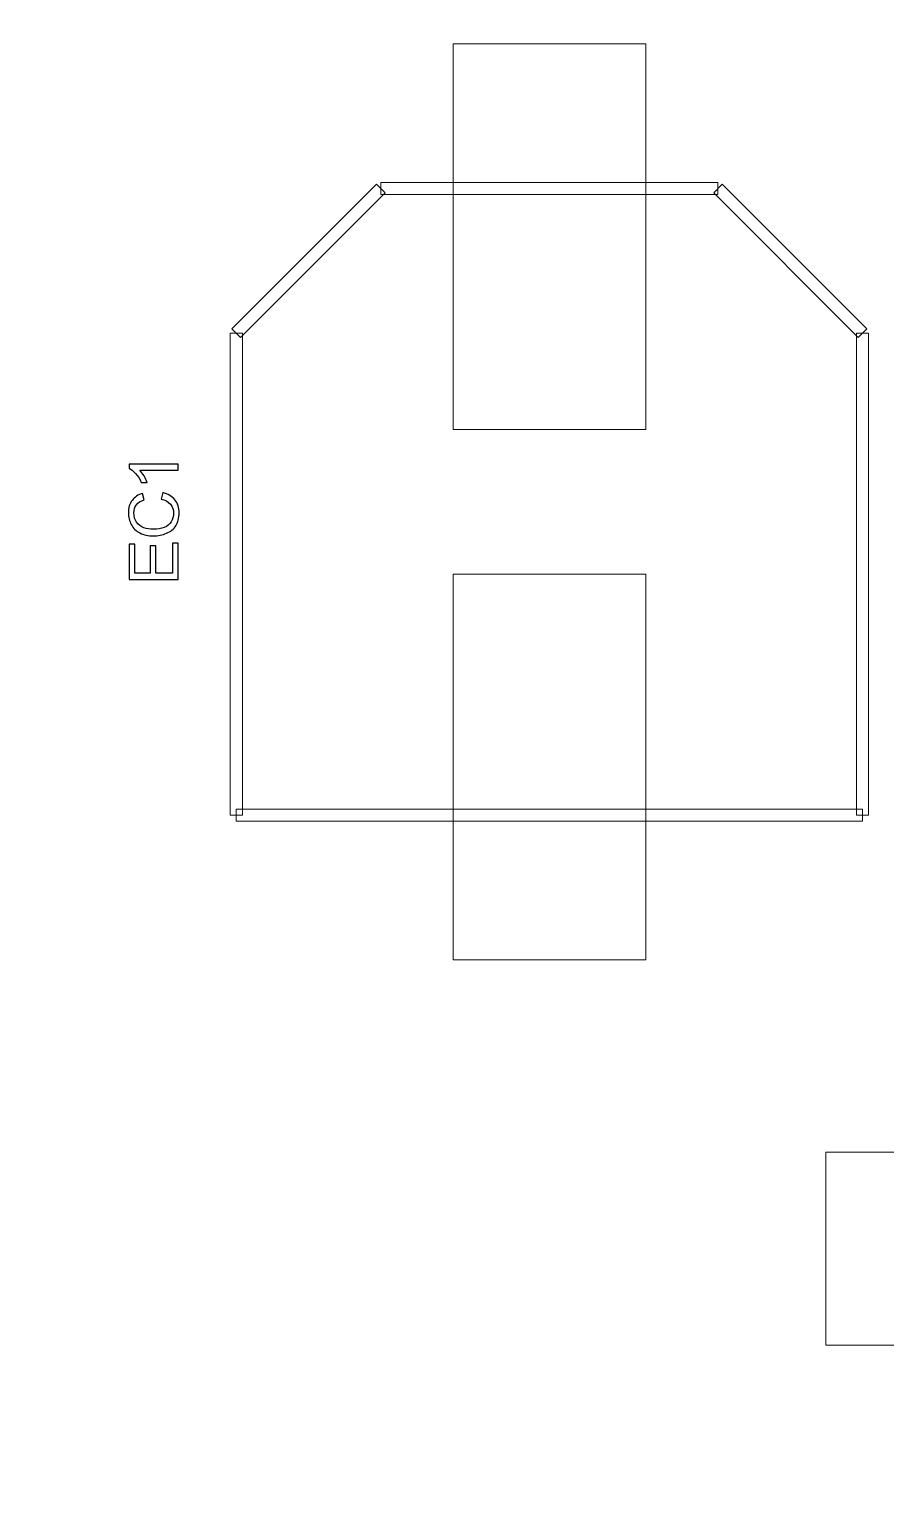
# Model space of a CAD drawing. Header units: millimetres. Extents: x -69 to 39, y -9 to 54.
# Drawn here: x -49.9 to -41.01, y 25.98 to 41.16 of the extents above; entities that cross this region are included whole.
import ezdxf

# ---------------------------------------------------------------- set-up
doc = ezdxf.new("R2010")
doc.units = ezdxf.units.MM
doc.header["$MEASUREMENT"] = 0
for name, color, linetype in [('BG_OUTLINE', 7, 'Continuous'), ('PG_SILKSCREEN_TOP', 7, 'Continuous'), ('PIN_TOP', 7, 'Continuous'), ('RD_SILKSCREEN_TOP', 7, 'Continuous')]:
    doc.layers.add(name, color=color, linetype=linetype)

msp = doc.modelspace()

# ---------------------------------------------------------------- linework, layer by layer
at = {"layer": 'BG_OUTLINE', "color": 176, "lineweight": 9}
msp.add_open_spline([(22.1252, -9.4051), (22.1252, -9.4051), (-56.3279, -9.4051), (-56.3279, -9.4051), (-56.3279, -9.4051), (-56.3279, -9.4051), (-56.3279, 41.6488), (-56.3279, 41.6488), (-56.3279, 41.6488), (-56.3279, 41.6488), (22.3259, 41.6488), (22.3259, 41.6488), (22.3259, 41.6488), (22.9318, 41.6492), (23.513, 41.4088), (23.9418, 40.9807), (23.9418, 40.9807), (24.3705, 40.5525), (24.6115, 39.9687), (24.6119, 39.3628), (24.6119, 39.3628), (24.6119, 39.3628), (24.6119, -7.1191), (24.6119, -7.1191), (24.6119, -7.1191), (24.6123, -7.725), (24.372, -8.3063), (23.9438, -8.735), (23.9438, -8.735), (23.5156, -9.1637), (22.9318, -9.4047), (22.3259, -9.4051), (22.3259, -9.4051), (22.3259, -9.4051), (22.1252, -9.4051), (22.1252, -9.4051)], degree=3, knots=[0, 0, 0, 0, 0.1111111, 0.1111111, 0.1111111, 0.1111111, 0.2222222, 0.2222222, 0.2222222, 0.2222222, 0.3333333, 0.3333333, 0.3333333, 0.3333333, 0.4444444, 0.4444444, 0.4444444, 0.4444444, 0.5555556, 0.5555556, 0.5555556, 0.5555556, 0.6666667, 0.6666667, 0.6666667, 0.6666667, 0.7777778, 0.7777778, 0.7777778, 0.7777778, 0.8888889, 0.8888889, 0.8888889, 0.8888889, 1, 1, 1, 1], dxfattribs=at)
at = {"layer": 'PG_SILKSCREEN_TOP', "lineweight": 9}
for points in [[(-47.7064, 37.9666), (-47.7064, 37.9666), (-47.7962, 38.0564), (-47.7962, 38.0564), (-47.7962, 38.0564), (-47.7962, 38.0564), (-46.2964, 39.5563), (-46.2964, 39.5563), (-46.2964, 39.5563), (-46.2964, 39.5563), (-46.2065, 39.4665), (-46.2065, 39.4665), (-46.2065, 39.4665), (-46.2065, 39.4665), (-47.7064, 37.9666), (-47.7064, 37.9666)], [(-46.2515, 39.4479), (-46.2515, 39.4479), (-46.2515, 39.5749), (-46.2515, 39.5749), (-46.2515, 39.5749), (-46.2515, 39.5749), (-42.7513, 39.5749), (-42.7513, 39.5749), (-42.7513, 39.5749), (-42.7513, 39.5749), (-42.7513, 39.4479), (-42.7513, 39.4479), (-42.7513, 39.4479), (-42.7513, 39.4479), (-46.2515, 39.4479), (-46.2515, 39.4479)], [(-42.7962, 39.4665), (-42.7962, 39.4665), (-42.7064, 39.5563), (-42.7064, 39.5563), (-42.7064, 39.5563), (-42.7064, 39.5563), (-41.2066, 38.0564), (-41.2066, 38.0564), (-41.2066, 38.0564), (-41.2066, 38.0564), (-41.2964, 37.9666), (-41.2964, 37.9666), (-41.2964, 37.9666), (-41.2964, 37.9666), (-42.7962, 39.4665), (-42.7962, 39.4665)], [(-47.6878, 33.0115), (-47.6878, 33.0115), (-47.8148, 33.0115), (-47.8148, 33.0115), (-47.8148, 33.0115), (-47.8148, 33.0115), (-47.8148, 38.0115), (-47.8148, 38.0115), (-47.8148, 38.0115), (-47.8148, 38.0115), (-47.6878, 38.0115), (-47.6878, 38.0115), (-47.6878, 38.0115), (-47.6878, 38.0115), (-47.6878, 33.0115), (-47.6878, 33.0115)], [(-41.315, 38.0115), (-41.315, 38.0115), (-41.188, 38.0115), (-41.188, 38.0115), (-41.188, 38.0115), (-41.188, 38.0115), (-41.188, 33.0115), (-41.188, 33.0115), (-41.188, 33.0115), (-41.188, 33.0115), (-41.315, 33.0115), (-41.315, 33.0115), (-41.315, 33.0115), (-41.315, 33.0115), (-41.315, 38.0115), (-41.315, 38.0115)], [(-41.2515, 33.075), (-41.2515, 33.075), (-41.2515, 32.948), (-41.2515, 32.948), (-41.2515, 32.948), (-41.2515, 32.948), (-47.7513, 32.948), (-47.7513, 32.948), (-47.7513, 32.948), (-47.7513, 32.948), (-47.7513, 33.075), (-47.7513, 33.075), (-47.7513, 33.075), (-47.7513, 33.075), (-41.2515, 33.075), (-41.2515, 33.075)]]:
    msp.add_open_spline(points, degree=3, knots=[0, 0, 0, 0, 0.25, 0.25, 0.25, 0.25, 0.5, 0.5, 0.5, 0.5, 0.75, 0.75, 0.75, 0.75, 1, 1, 1, 1], dxfattribs=at)
at = {"layer": 'PIN_TOP', "color": 8, "lineweight": 9}
for points in [[(-45.5014, 41.0115), (-45.5014, 41.0115), (-43.5014, 41.0115), (-43.5014, 41.0115), (-43.5014, 41.0115), (-43.5014, 41.0115), (-43.5014, 37.0115), (-43.5014, 37.0115), (-43.5014, 37.0115), (-43.5014, 37.0115), (-45.5014, 37.0115), (-45.5014, 37.0115), (-45.5014, 37.0115), (-45.5014, 37.0115), (-45.5014, 41.0115), (-45.5014, 41.0115)], [(-45.5014, 35.5114), (-45.5014, 35.5114), (-43.5014, 35.5114), (-43.5014, 35.5114), (-43.5014, 35.5114), (-43.5014, 35.5114), (-43.5014, 31.5114), (-43.5014, 31.5114), (-43.5014, 31.5114), (-43.5014, 31.5114), (-45.5014, 31.5114), (-45.5014, 31.5114), (-45.5014, 31.5114), (-45.5014, 31.5114), (-45.5014, 35.5114), (-45.5014, 35.5114)], [(-37.6315, 29.5144), (-37.6315, 29.5144), (-37.6315, 27.5144), (-37.6315, 27.5144), (-37.6315, 27.5144), (-37.6315, 27.5144), (-41.6314, 27.5144), (-41.6314, 27.5144), (-41.6314, 27.5144), (-41.6314, 27.5144), (-41.6314, 29.5144), (-41.6314, 29.5144), (-41.6314, 29.5144), (-41.6314, 29.5144), (-37.6315, 29.5144), (-37.6315, 29.5144)]]:
    msp.add_open_spline(points, degree=3, knots=[0, 0, 0, 0, 0.25, 0.25, 0.25, 0.25, 0.5, 0.5, 0.5, 0.5, 0.75, 0.75, 0.75, 0.75, 1, 1, 1, 1], dxfattribs=at)
at = {"layer": 'RD_SILKSCREEN_TOP', "color": 1}
for points, knots in [([(-48.3538, 36.6507), (-48.3538, 36.6507), (-48.3538, 36.5883), (-48.3538, 36.5883), (-48.3538, 36.5883), (-48.3538, 36.5883), (-48.7521, 36.5883), (-48.7521, 36.5883), (-48.7521, 36.5883), (-48.7377, 36.5732), (-48.7234, 36.5535), (-48.709, 36.5291), (-48.709, 36.5291), (-48.6947, 36.5046), (-48.6839, 36.4826), (-48.6768, 36.4632), (-48.6768, 36.4632), (-48.6768, 36.4632), (-48.7371, 36.4632), (-48.7371, 36.4632), (-48.7371, 36.4632), (-48.7536, 36.4982), (-48.7735, 36.5288), (-48.7969, 36.5549), (-48.7969, 36.5549), (-48.8203, 36.581), (-48.843, 36.5996), (-48.865, 36.6105), (-48.865, 36.6105), (-48.865, 36.6105), (-48.865, 36.6507), (-48.865, 36.6507), (-48.865, 36.6507), (-48.865, 36.6507), (-48.3538, 36.6507), (-48.3538, 36.6507)], [0, 0, 0, 0, 0.1111111, 0.1111111, 0.1111111, 0.1111111, 0.2222222, 0.2222222, 0.2222222, 0.2222222, 0.3333333, 0.3333333, 0.3333333, 0.3333333, 0.4444444, 0.4444444, 0.4444444, 0.4444444, 0.5555556, 0.5555556, 0.5555556, 0.5555556, 0.6666667, 0.6666667, 0.6666667, 0.6666667, 0.7777778, 0.7777778, 0.7777778, 0.7777778, 0.8888889, 0.8888889, 0.8888889, 0.8888889, 1, 1, 1, 1]), ([(-48.5323, 36.2903), (-48.5323, 36.2903), (-48.5152, 36.3577), (-48.5152, 36.3577), (-48.5152, 36.3577), (-48.46, 36.3436), (-48.4178, 36.3181), (-48.3886, 36.2815), (-48.3886, 36.2815), (-48.3596, 36.2448), (-48.3451, 36.1999), (-48.3451, 36.1468), (-48.3451, 36.1468), (-48.3451, 36.092), (-48.3563, 36.0474), (-48.3786, 36.013), (-48.3786, 36.013), (-48.401, 35.9786), (-48.4333, 35.9524), (-48.4757, 35.9345), (-48.4757, 35.9345), (-48.5181, 35.9166), (-48.5636, 35.9076), (-48.6122, 35.9076), (-48.6122, 35.9076), (-48.6652, 35.9076), (-48.7114, 35.9177), (-48.7509, 35.938), (-48.7509, 35.938), (-48.7904, 35.9583), (-48.8203, 35.9871), (-48.8409, 36.0245), (-48.8409, 36.0245), (-48.8614, 36.0619), (-48.8716, 36.103), (-48.8716, 36.1479), (-48.8716, 36.1479), (-48.8716, 36.1989), (-48.8586, 36.2417), (-48.8327, 36.2764), (-48.8327, 36.2764), (-48.8067, 36.3111), (-48.7703, 36.3353), (-48.7233, 36.3489), (-48.7233, 36.3489), (-48.7233, 36.3489), (-48.7076, 36.2827), (-48.7076, 36.2827), (-48.7076, 36.2827), (-48.7447, 36.2708), (-48.7716, 36.2538), (-48.7886, 36.2312), (-48.7886, 36.2312), (-48.8055, 36.2088), (-48.8139, 36.1806), (-48.8139, 36.1465), (-48.8139, 36.1465), (-48.8139, 36.1074), (-48.8046, 36.0748), (-48.7859, 36.0485), (-48.7859, 36.0485), (-48.767, 36.0221), (-48.7419, 36.0037), (-48.7102, 35.9931), (-48.7102, 35.9931), (-48.6787, 35.9824), (-48.6461, 35.9771), (-48.6126, 35.9771), (-48.6126, 35.9771), (-48.5692, 35.9771), (-48.5315, 35.9834), (-48.4991, 35.9959), (-48.4991, 35.9959), (-48.4669, 36.0086), (-48.4427, 36.0282), (-48.4267, 36.0549), (-48.4267, 36.0549), (-48.4107, 36.0815), (-48.4028, 36.1103), (-48.4028, 36.1414), (-48.4028, 36.1414), (-48.4028, 36.1791), (-48.4137, 36.211), (-48.4354, 36.2372), (-48.4354, 36.2372), (-48.4572, 36.2634), (-48.4895, 36.281), (-48.5323, 36.2903)], [0, 0, 0, 0, 0.0454545, 0.0454545, 0.0454545, 0.0454545, 0.0909091, 0.0909091, 0.0909091, 0.0909091, 0.1363636, 0.1363636, 0.1363636, 0.1363636, 0.1818182, 0.1818182, 0.1818182, 0.1818182, 0.2272727, 0.2272727, 0.2272727, 0.2272727, 0.2727273, 0.2727273, 0.2727273, 0.2727273, 0.3181818, 0.3181818, 0.3181818, 0.3181818, 0.3636364, 0.3636364, 0.3636364, 0.3636364, 0.4090909, 0.4090909, 0.4090909, 0.4090909, 0.4545455, 0.4545455, 0.4545455, 0.4545455, 0.5, 0.5, 0.5, 0.5, 0.5454545, 0.5454545, 0.5454545, 0.5454545, 0.5909091, 0.5909091, 0.5909091, 0.5909091, 0.6363636, 0.6363636, 0.6363636, 0.6363636, 0.6818182, 0.6818182, 0.6818182, 0.6818182, 0.7272727, 0.7272727, 0.7272727, 0.7272727, 0.7727273, 0.7727273, 0.7727273, 0.7727273, 0.8181818, 0.8181818, 0.8181818, 0.8181818, 0.8636364, 0.8636364, 0.8636364, 0.8636364, 0.9090909, 0.9090909, 0.9090909, 0.9090909, 0.9545455, 0.9545455, 0.9545455, 0.9545455, 1, 1, 1, 1]), ([(-48.3538, 35.4541), (-48.3538, 35.4541), (-48.8629, 35.4541), (-48.8629, 35.4541), (-48.8629, 35.4541), (-48.8629, 35.4541), (-48.8629, 35.8221), (-48.8629, 35.8221), (-48.8629, 35.8221), (-48.8629, 35.8221), (-48.8028, 35.8221), (-48.8028, 35.8221), (-48.8028, 35.8221), (-48.8028, 35.8221), (-48.8028, 35.5214), (-48.8028, 35.5214), (-48.8028, 35.5214), (-48.8028, 35.5214), (-48.6469, 35.5214), (-48.6469, 35.5214), (-48.6469, 35.5214), (-48.6469, 35.5214), (-48.6469, 35.8031), (-48.6469, 35.8031), (-48.6469, 35.8031), (-48.6469, 35.8031), (-48.5872, 35.8031), (-48.5872, 35.8031), (-48.5872, 35.8031), (-48.5872, 35.8031), (-48.5872, 35.5214), (-48.5872, 35.5214), (-48.5872, 35.5214), (-48.5872, 35.5214), (-48.4139, 35.5214), (-48.4139, 35.5214), (-48.4139, 35.5214), (-48.4139, 35.5214), (-48.4139, 35.834), (-48.4139, 35.834), (-48.4139, 35.834), (-48.4139, 35.834), (-48.3538, 35.834), (-48.3538, 35.834), (-48.3538, 35.834), (-48.3538, 35.834), (-48.3538, 35.4541), (-48.3538, 35.4541)], [0, 0, 0, 0, 0.0833333, 0.0833333, 0.0833333, 0.0833333, 0.1666667, 0.1666667, 0.1666667, 0.1666667, 0.25, 0.25, 0.25, 0.25, 0.3333333, 0.3333333, 0.3333333, 0.3333333, 0.4166667, 0.4166667, 0.4166667, 0.4166667, 0.5, 0.5, 0.5, 0.5, 0.5833333, 0.5833333, 0.5833333, 0.5833333, 0.6666667, 0.6666667, 0.6666667, 0.6666667, 0.75, 0.75, 0.75, 0.75, 0.8333333, 0.8333333, 0.8333333, 0.8333333, 0.9166667, 0.9166667, 0.9166667, 0.9166667, 1, 1, 1, 1])]:
    msp.add_open_spline(points, degree=3, knots=knots, dxfattribs=at)

doc.saveas('drawing.dxf')
